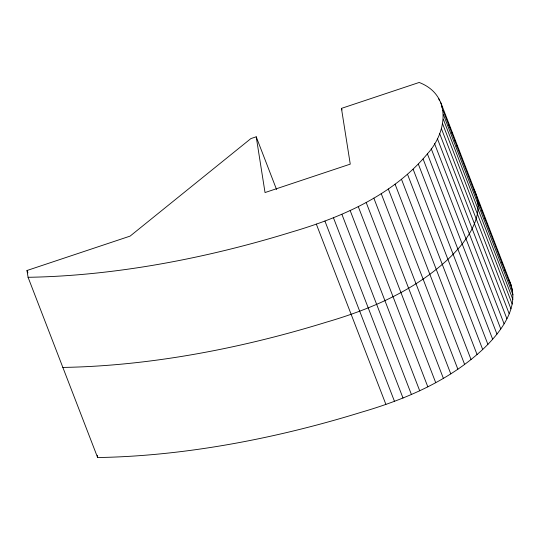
<?xml version="1.0" encoding="UTF-8"?>
<svg xmlns="http://www.w3.org/2000/svg" width="540" height="540" viewBox="0 0 540 540"><rect width="100%" height="100%" fill="white"/><g stroke="black" fill="none" stroke-linecap="round" stroke-linejoin="round"><path stroke-width="0.81" d="M28.073 277.297A553.095 257.101 -21.1 0 0 291.485 232.079C341.82 217.276 393.1 195.075 427.403 153.839C447.424 131.807 451.805 95.081 419.189 82.458L341.449 108.385L350.257 164.126L265.032 192.55L256.216 136.809L250.884 138.584L130.1 236.115L27 270.5L28.073 277.297L97.625 457.542A553.095 257.101 -21.1 0 0 361.037 412.324C405.041 399.519 448.673 380.983 482.693 349.488C500.634 332.539 521.829 305.485 508.822 279.855M473.708 189.108C487.411 214.772 466.027 242.332 447.917 259.362C413.897 290.858 370.264 309.393 326.261 322.204A553.095 257.101 -21.1 0 1 62.849 367.423M440.613 102.121L511.65 286.349M438.595 98.354L439.506 100.703M441.322 105.408L442.226 107.757M448.882 124.997L449.786 127.352M451.602 132.05L452.507 134.406M454.322 139.104L455.227 141.46M456.442 144.592L457.346 146.941M479.122 203.371L480.026 205.72M481.842 210.418L482.747 212.774M484.562 217.472L485.467 219.827M501.795 262.143L502.706 264.492M504.522 269.197L505.427 271.546M443.043 110.282L512.595 290.527M443.448 114.642L513 294.887M443.306 119.165L512.858 299.41M442.625 123.829L512.177 304.074M441.396 128.628L510.948 308.873M439.634 133.529L509.186 313.774M437.346 138.524L506.898 318.769M434.538 143.586L504.09 323.831M431.217 148.696L500.769 328.948M427.403 153.839L496.955 334.085M423.104 158.989L492.656 339.235M418.345 164.133L487.897 344.378M413.14 169.236L482.693 349.488M407.511 174.292L477.063 354.544M401.483 179.28L471.035 359.525M395.071 184.174L464.623 364.419M388.307 188.953L457.859 369.198M381.22 193.61L450.772 373.856M341.449 108.385L342.05 109.951M373.829 198.113L443.381 378.358M366.174 202.453L435.726 382.698M358.276 206.611L427.829 386.856M350.17 210.566L419.722 390.812M341.894 214.306L411.446 394.551M333.47 217.823L403.022 398.068M324.932 221.09L394.483 401.335M316.325 224.1L385.877 404.345M256.216 136.809L276.568 189.54M27 270.5L27.911 272.862M97.267 455.274L97.625 457.542"/></g></svg>
